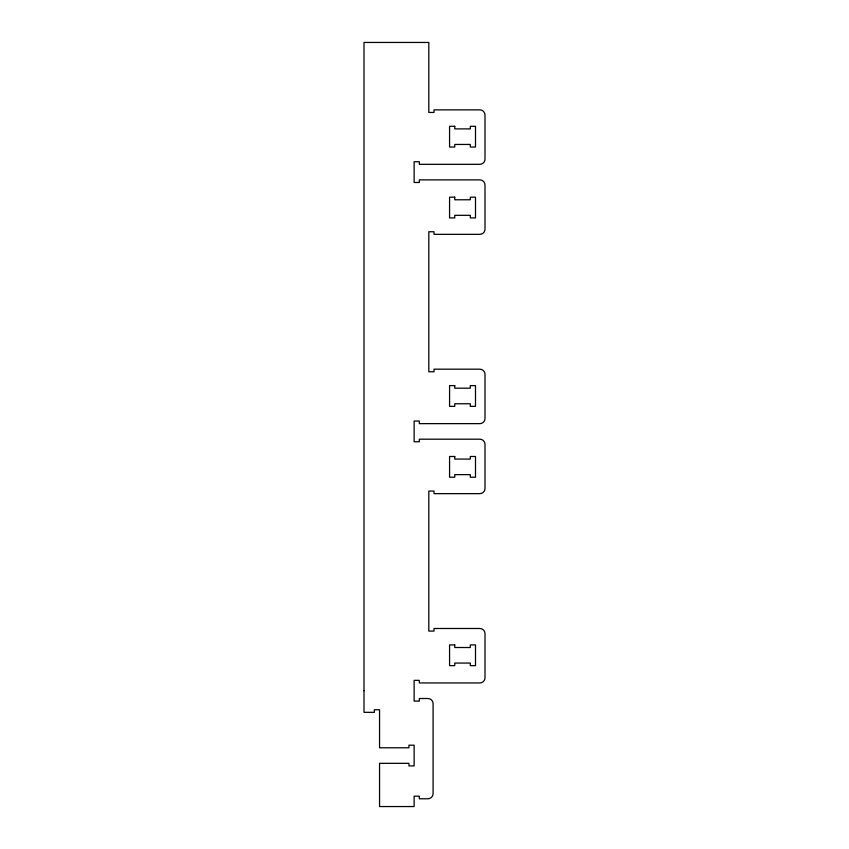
<?xml version="1.0" encoding="UTF-8"?>
<svg xmlns="http://www.w3.org/2000/svg" width="849" height="849" viewBox="0 0 849 849"><rect width="100%" height="100%" fill="white"/><g stroke="black" fill="none" stroke-linecap="round" stroke-linejoin="round"><path stroke-width="1.27" d="M363.998 690.725L363.998 712.332L374.367 712.332L374.367 709.743L379.556 709.743L379.556 747.778L408.942 747.778L408.942 745.178L414.132 745.178L414.132 765.925L408.942 765.925L408.942 763.336L379.556 763.336L379.556 806.55L414.132 806.55L414.132 796.182L419.31 796.182L419.31 798.771L427.896 798.771A5.19 5.19 0 0 0 433.086 793.582L433.086 703.694A5.19 5.19 0 0 0 427.949 698.504L419.31 698.504L419.31 701.094L414.132 701.094L414.132 680.357L419.31 680.357L419.31 682.946L479.823 682.946A5.19 5.19 0 0 0 485.002 677.757L485.002 633.672A5.19 5.19 0 0 0 479.823 628.493L434.009 628.493L434.009 631.083L428.819 631.083L428.819 491.062L434.009 491.062L434.009 493.651L479.823 493.651A5.19 5.19 0 0 0 485.002 488.462L485.002 444.377A5.19 5.19 0 0 0 479.823 439.198L419.31 439.198L419.31 441.788L414.132 441.788L414.132 421.04L419.31 421.04L419.31 423.64L479.823 423.64A5.19 5.19 0 0 0 485.002 418.451L485.002 374.367A5.19 5.19 0 0 0 479.823 369.177L434.009 369.177L434.009 371.777L428.819 371.777L428.819 231.745L434.009 231.745L434.009 234.335L479.823 234.335A5.19 5.19 0 0 0 485.002 229.156L485.002 185.071A5.19 5.19 0 0 0 479.823 179.882L419.31 179.882L419.31 182.482L414.132 182.482L414.132 161.734L419.31 161.734L419.31 164.324L479.823 164.324A5.19 5.19 0 0 0 485.002 159.134L485.002 115.061A5.19 5.19 0 0 0 479.823 109.871L434.009 109.871L434.009 112.461L428.819 112.461L428.819 42.45L363.998 42.45L363.998 690.725M454.756 126.289L449.567 126.289L449.567 147.036L454.756 147.036L454.756 144.447L470.314 144.447L470.314 147.036L475.493 147.036L475.493 126.289L470.314 126.289L470.314 128.889L454.756 128.889L454.756 126.289M454.756 197.17L449.567 197.17L449.567 217.917L454.756 217.917L454.756 215.328L470.314 215.328L470.314 217.917L475.493 217.917L475.493 197.17L470.314 197.17L470.314 199.77L454.756 199.77L454.756 197.17M454.756 385.605L449.567 385.605L449.567 406.353L454.756 406.353L454.756 403.753L470.314 403.753L470.314 406.353L475.493 406.353L475.493 385.605L470.314 385.605L470.314 388.195L454.756 388.195L454.756 385.605M454.756 456.486L449.567 456.486L449.567 477.223L454.756 477.223L454.756 474.633L470.314 474.633L470.314 477.223L475.493 477.223L475.493 456.486L470.314 456.486L470.314 459.076L454.756 459.076L454.756 456.486M454.756 644.911L449.567 644.911L449.567 665.658L454.756 665.658L454.756 663.069L470.314 663.069L470.314 665.658L475.493 665.658L475.493 644.911L470.314 644.911L470.314 647.511L454.756 647.511L454.756 644.911"/></g></svg>
